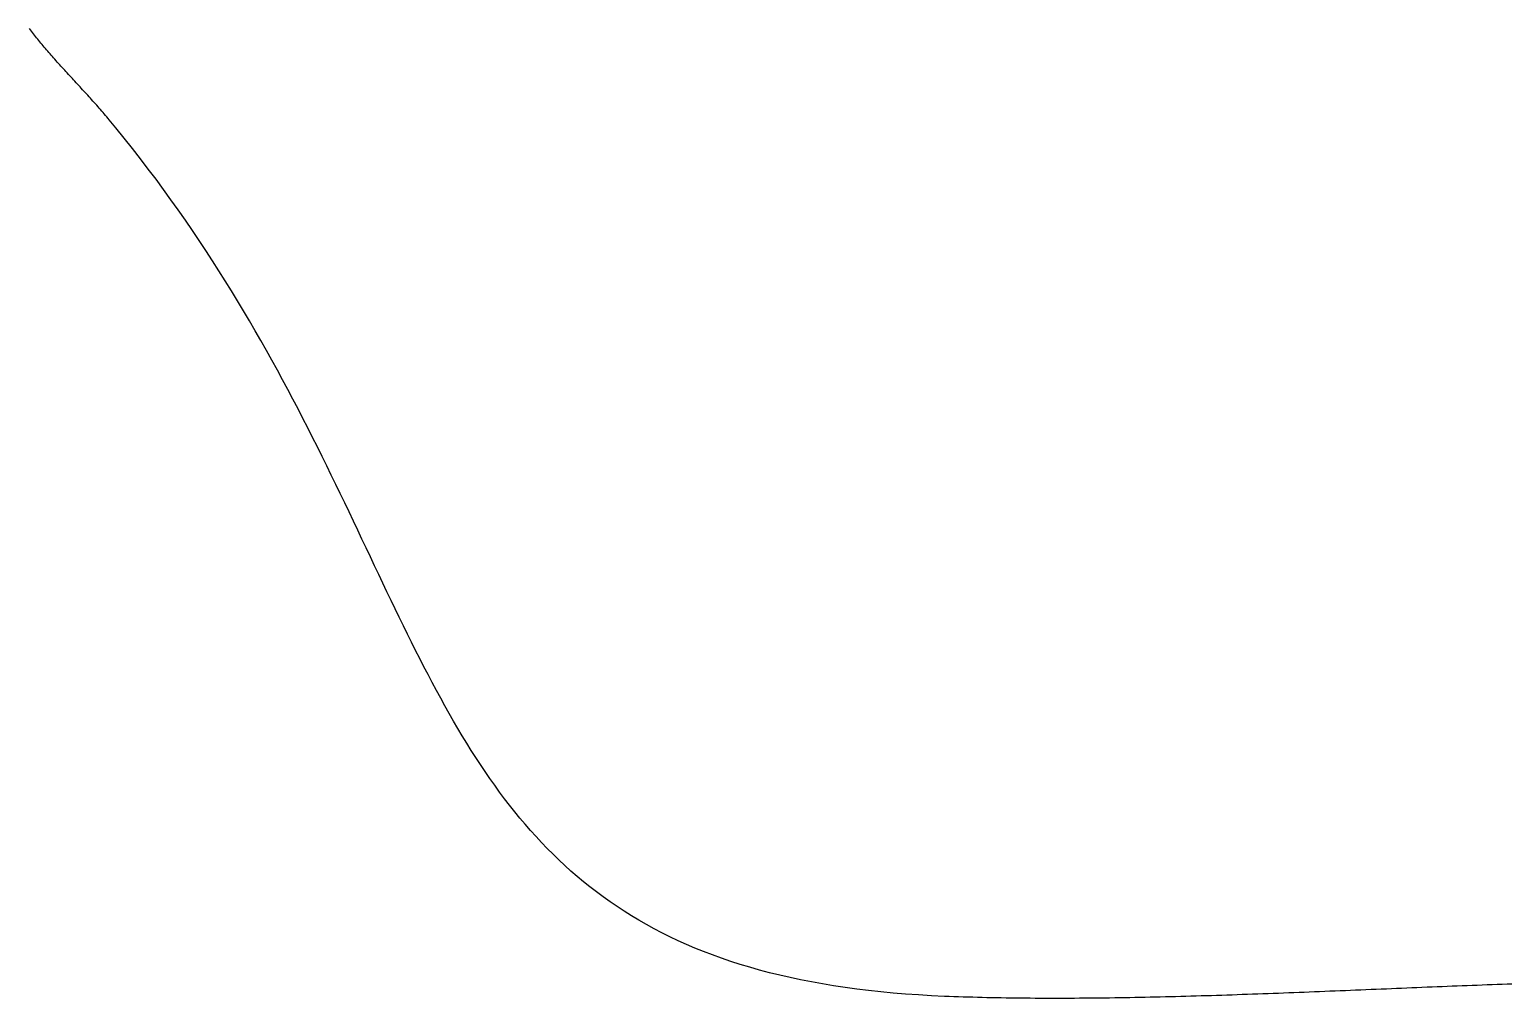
# Model space of a CAD drawing. Extents: x -41.2 to 15.8, y -4.2 to 22.
# Drawn here: x -29.642 to -26.953, y 4.905 to 6.666 of the extents above; entities that cross this region are included whole.
import ezdxf

# ---------------------------------------------------------------- set-up
doc = ezdxf.new("R2010")
doc.units = 0
doc.header["$MEASUREMENT"] = 0
doc.layers.add('LAYER_1', color=7, linetype='CONTINUOUS')

msp = doc.modelspace()

# ---------------------------------------------------------------- linework, layer by layer
at = {"layer": 'LAYER_1', "color": 7}
msp.add_polyline3d([(-26.9483, 4.93137, 0), (-26.9573, 4.93106, 0), (-26.9662, 4.93074, 0), (-26.9752, 4.93042, 0), (-26.9842, 4.93009, 0), (-26.9932, 4.92976, 0), (-27.0023, 4.92942, 0), (-27.0113, 4.92908, 0), (-27.0204, 4.92874, 0), (-27.0294, 4.92839, 0), (-27.0385, 4.92803, 0), (-27.0477, 4.92768, 0), (-27.0568, 4.92732, 0), (-27.0659, 4.92695, 0), (-27.0751, 4.92659, 0), (-27.0842, 4.92622, 0), (-27.0934, 4.92585, 0), (-27.1026, 4.92547, 0), (-27.1118, 4.9251, 0), (-27.121, 4.92472, 0), (-27.1302, 4.92434, 0), (-27.1395, 4.92396, 0), (-27.1487, 4.92358, 0), (-27.158, 4.92319, 0), (-27.1673, 4.92281, 0), (-27.1765, 4.92242, 0), (-27.1858, 4.92203, 0), (-27.1951, 4.92165, 0), (-27.2044, 4.92126, 0), (-27.2137, 4.92087, 0), (-27.223, 4.92049, 0), (-27.2324, 4.9201, 0), (-27.2417, 4.91972, 0), (-27.251, 4.91933, 0), (-27.2604, 4.91895, 0), (-27.2697, 4.91857, 0), (-27.279, 4.91819, 0), (-27.2884, 4.91781, 0), (-27.2978, 4.91743, 0), (-27.3071, 4.91705, 0), (-27.3165, 4.91668, 0), (-27.3258, 4.91631, 0), (-27.3352, 4.91594, 0), (-27.3446, 4.91558, 0), (-27.3539, 4.91522, 0), (-27.3633, 4.91486, 0), (-27.3727, 4.9145, 0), (-27.382, 4.91415, 0), (-27.3914, 4.9138, 0), (-27.4008, 4.91346, 0), (-27.4102, 4.91312, 0), (-27.4195, 4.91278, 0), (-27.4289, 4.91245, 0), (-27.4382, 4.91213, 0), (-27.4476, 4.91181, 0), (-27.4569, 4.91149, 0), (-27.4663, 4.91118, 0), (-27.4756, 4.91088, 0), (-27.485, 4.91058, 0), (-27.4943, 4.91029, 0), (-27.5036, 4.91, 0), (-27.513, 4.90972, 0), (-27.5223, 4.90945, 0), (-27.5316, 4.90918, 0), (-27.5409, 4.90892, 0), (-27.5502, 4.90867, 0), (-27.5595, 4.90843, 0), (-27.5688, 4.90819, 0), (-27.578, 4.90796, 0), (-27.5873, 4.90774, 0), (-27.5965, 4.90753, 0), (-27.6058, 4.90732, 0), (-27.615, 4.90713, 0), (-27.6242, 4.90694, 0), (-27.6334, 4.90677, 0), (-27.6426, 4.9066, 0), (-27.6518, 4.90644, 0), (-27.661, 4.90629, 0), (-27.6701, 4.90615, 0), (-27.6793, 4.90602, 0), (-27.6884, 4.9059, 0), (-27.6975, 4.90579, 0), (-27.7066, 4.9057, 0), (-27.7157, 4.90561, 0), (-27.7248, 4.90553, 0), (-27.7338, 4.90547, 0), (-27.7429, 4.90542, 0), (-27.7519, 4.90537, 0), (-27.7609, 4.90535, 0), (-27.7699, 4.90533, 0), (-27.7789, 4.90532, 0), (-27.7878, 4.90533, 0), (-27.7967, 4.90535, 0), (-27.8056, 4.90538, 0), (-27.8145, 4.90543, 0), (-27.8234, 4.90549, 0), (-27.8322, 4.90556, 0), (-27.8411, 4.90565, 0), (-27.8499, 4.90575, 0), (-27.8587, 4.90586, 0), (-27.8674, 4.90599, 0), (-27.8762, 4.90613, 0), (-27.8849, 4.90629, 0), (-27.8936, 4.90646, 0), (-27.9022, 4.90665, 0), (-27.9109, 4.90686, 0), (-27.9195, 4.90707, 0), (-27.9281, 4.90731, 0), (-27.9367, 4.90756, 0), (-27.9452, 4.90782, 0), (-27.9537, 4.90811, 0), (-27.9622, 4.90841, 0), (-27.9707, 4.90872, 0), (-27.9791, 4.90905, 0), (-28.003, 4.91016, 0), (-28.0267, 4.91154, 0), (-28.05, 4.91317, 0), (-28.0728, 4.91505, 0), (-28.0952, 4.91719, 0), (-28.1172, 4.91958, 0), (-28.1388, 4.92223, 0), (-28.16, 4.92511, 0), (-28.1807, 4.92825, 0), (-28.2011, 4.93163, 0), (-28.2211, 4.93524, 0), (-28.2407, 4.9391, 0), (-28.2599, 4.9432, 0), (-28.2787, 4.94753, 0), (-28.2972, 4.9521, 0), (-28.3154, 4.9569, 0), (-28.3331, 4.96193, 0), (-28.3505, 4.96719, 0), (-28.3676, 4.97268, 0), (-28.3844, 4.97839, 0), (-28.4008, 4.98432, 0), (-28.4169, 4.99047, 0), (-28.4327, 4.99685, 0), (-28.4481, 5.00344, 0), (-28.4633, 5.01024, 0), (-28.4781, 5.01726, 0), (-28.4927, 5.02449, 0), (-28.507, 5.03193, 0), (-28.521, 5.03958, 0), (-28.5347, 5.04743, 0), (-28.5481, 5.05548, 0), (-28.5613, 5.06374, 0), (-28.5742, 5.0722, 0), (-28.5869, 5.08085, 0), (-28.5993, 5.08971, 0), (-28.6115, 5.09875, 0), (-28.6235, 5.10799, 0), (-28.6352, 5.11742, 0), (-28.6467, 5.12704, 0), (-28.658, 5.13684, 0), (-28.6691, 5.14683, 0), (-28.6799, 5.157, 0), (-28.6906, 5.16735, 0), (-28.7011, 5.17788, 0), (-28.7114, 5.18859, 0), (-28.7215, 5.19947, 0), (-28.7314, 5.21053, 0), (-28.7412, 5.22176, 0), (-28.7508, 5.23315, 0), (-28.7602, 5.24472, 0), (-28.7695, 5.25645, 0), (-28.7786, 5.26834, 0), (-28.7876, 5.2804, 0), (-28.7965, 5.29261, 0), (-28.8053, 5.30498, 0), (-28.8139, 5.31751, 0), (-28.8224, 5.3302, 0), (-28.8308, 5.34303, 0), (-28.8391, 5.35602, 0), (-28.8473, 5.36915, 0), (-28.8554, 5.38243, 0), (-28.8634, 5.39586, 0), (-28.8713, 5.40943, 0), (-28.8792, 5.42314, 0), (-28.887, 5.43699, 0), (-28.8947, 5.45097, 0), (-28.9024, 5.46509, 0), (-28.91, 5.47935, 0), (-28.9176, 5.49373, 0), (-28.9252, 5.50824, 0), (-28.9327, 5.52289, 0), (-28.9402, 5.53765, 0), (-28.9476, 5.55254, 0), (-28.9551, 5.56756, 0), (-28.9625, 5.58269, 0), (-28.9699, 5.59794, 0), (-28.9774, 5.61331, 0), (-28.9848, 5.62879, 0), (-28.9923, 5.64438, 0), (-28.9998, 5.66008, 0), (-29.0073, 5.67589, 0), (-29.0148, 5.69181, 0), (-29.0224, 5.70783, 0), (-29.0301, 5.72396, 0), (-29.0377, 5.74019, 0), (-29.0455, 5.75651, 0), (-29.0533, 5.77293, 0), (-29.0611, 5.78945, 0), (-29.0691, 5.80606, 0), (-29.0771, 5.82276, 0), (-29.0852, 5.83955, 0), (-29.0934, 5.85643, 0), (-29.1017, 5.8734, 0), (-29.1101, 5.89044, 0), (-29.1186, 5.90757, 0), (-29.1273, 5.92478, 0), (-29.136, 5.94207, 0), (-29.1449, 5.95943, 0), (-29.1539, 5.97687, 0), (-29.1631, 5.99438, 0), (-29.1724, 6.01196, 0), (-29.1818, 6.0296, 0), (-29.1914, 6.04732, 0), (-29.2012, 6.0651, 0), (-29.2112, 6.08294, 0), (-29.2213, 6.10084, 0), (-29.2316, 6.1188, 0), (-29.2421, 6.13682, 0), (-29.2527, 6.1549, 0), (-29.2636, 6.17302, 0), (-29.2747, 6.1912, 0), (-29.286, 6.20943, 0), (-29.2975, 6.2277, 0), (-29.3093, 6.24602, 0), (-29.3212, 6.26438, 0), (-29.3334, 6.28279, 0), (-29.3459, 6.30123, 0), (-29.3586, 6.31972, 0), (-29.3715, 6.33824, 0), (-29.3847, 6.35679, 0), (-29.3982, 6.37537, 0), (-29.4119, 6.39399, 0), (-29.4259, 6.41263, 0), (-29.4402, 6.4313, 0), (-29.4548, 6.45, 0), (-29.4697, 6.46872, 0), (-29.4848, 6.48745, 0), (-29.4969, 6.50208, 0), (-29.4991, 6.50475, 0), (-29.5014, 6.50741, 0), (-29.5036, 6.51007, 0), (-29.5059, 6.51272, 0), (-29.5081, 6.51536, 0), (-29.5104, 6.518, 0), (-29.5127, 6.52063, 0), (-29.515, 6.52326, 0), (-29.5173, 6.52588, 0), (-29.5196, 6.5285, 0), (-29.5219, 6.53111, 0), (-29.5242, 6.53371, 0), (-29.5265, 6.53631, 0), (-29.5289, 6.5389, 0), (-29.5312, 6.54149, 0), (-29.5335, 6.54408, 0), (-29.5359, 6.54665, 0), (-29.5382, 6.54923, 0), (-29.5406, 6.5518, 0), (-29.5429, 6.55436, 0), (-29.5452, 6.55692, 0), (-29.5476, 6.55947, 0), (-29.5499, 6.56202, 0), (-29.5523, 6.56456, 0), (-29.5546, 6.5671, 0), (-29.5569, 6.56964, 0), (-29.5593, 6.57217, 0), (-29.5616, 6.57469, 0), (-29.5639, 6.57721, 0), (-29.5662, 6.57973, 0), (-29.5686, 6.58224, 0), (-29.5709, 6.58475, 0), (-29.5732, 6.58725, 0), (-29.5755, 6.58975, 0), (-29.5777, 6.59225, 0), (-29.58, 6.59474, 0), (-29.5823, 6.59723, 0), (-29.5846, 6.59971, 0), (-29.5868, 6.60219, 0), (-29.589, 6.60467, 0), (-29.5913, 6.60714, 0), (-29.5935, 6.60961, 0), (-29.5957, 6.61208, 0), (-29.5979, 6.61454, 0), (-29.6001, 6.617, 0), (-29.6022, 6.61946, 0), (-29.6044, 6.62191, 0), (-29.6065, 6.62436, 0), (-29.6086, 6.6268, 0), (-29.6107, 6.62925, 0), (-29.6128, 6.63169, 0), (-29.6149, 6.63412, 0), (-29.6169, 6.63656, 0), (-29.6189, 6.63899, 0), (-29.6209, 6.64142, 0), (-29.6229, 6.64384, 0), (-29.6249, 6.64626, 0), (-29.6269, 6.64868, 0), (-29.6288, 6.6511, 0), (-29.6307, 6.65352, 0), (-29.6326, 6.65593, 0), (-29.6344, 6.65834, 0), (-29.6363, 6.66075, 0), (-29.6381, 6.66316, 0), (-29.6398, 6.66556, 0), (-29.6416, 6.66796, 0)], dxfattribs=at)

doc.saveas('drawing.dxf')
